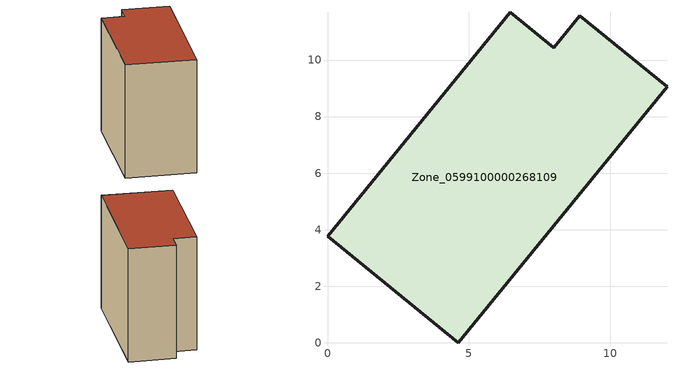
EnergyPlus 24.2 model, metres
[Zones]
Zone_0599100000268109
 floor ground (C_G): 0,3.76 6.47,11.69 8.01,10.44 8.93,11.56 12.01,9.05 4.62,0 z0
 wall outside (C_F): 6.47,11.69 0,3.76 4.62,0 12.01,9.05 8.93,11.56 8.01,10.44 6.47,11.69 z0:9.95
 roof outside (C_R): 12.01,9.05 8.93,11.56 8.01,10.44 6.47,11.69 0,3.76 4.62,0 z9.95
[BUILDING]
Pand.0599100000268109: North Axis=0; Terrain=City; Loads Convergence Tolerance Value=0.04; Temperature Convergence Tolerance Value=0.4; Solar Distribution=FullExterior; Maximum Number of Warmup Days=25; Minimum Number of Warmup Days=1
[Site:Location]
Rotterdam.The.Hague.AP_ZH_NLD Design_Conditions: Latitude=51.96; Longitude=4.45; Time Zone=1; Elevation=-4.5
[SITE:GROUNDTEMPERATURE:BUILDINGSURFACE]
18, 18, 18, 18, 18, 18, 18, 18, 18, 18, 18, 18
[MATERIAL] Thermal Absorptance=0.9; Solar Absorptance=0.7; Visible Absorptance=0.7
Name | Roughness | Thickness | Conductivity | Density | Specific Heat
G.TI.1946 | MediumSmooth | 0.15 | 1 | 540 | 1210
F.TI.1946 | Rough | 0.3 | 0.857143 | 1920 | 840
R.TI.1946 | MediumRough | 0.2 | 0.1 | 1500 | 1000
[CONSTRUCTION]
C_G: G.TI.1946
C_F: F.TI.1946
C_R: R.TI.1946
[ZONE]
Zone_0599100000268109: Type=1; Multiplier=1; Ceiling Height=Autocalculate; Volume=Autocalculate; Floor Area=autocalculate; Part of Total Floor Area=Yes
[ZONEINFILTRATION:DESIGNFLOWRATE]
Infil_Zone_0599100000268109: Zone or ZoneList or Space or SpaceList=Zone_0599100000268109; Schedule=AlwaysOn; Design Flow Rate Calculation Method=Flow/Area; Flow Rate per Floor Area=0.003; Constant Term Coefficient=1; Temperature Term Coefficient=0; Velocity Term Coefficient=0; Velocity Squared Term Coefficient=0
[HVACTEMPLATE:ZONE:IDEALLOADSAIRSYSTEM]
Zone_0599100000268109: Maximum Heating Supply Air Temperature=50; Minimum Cooling Supply Air Temperature=13; Maximum Heating Supply Air Humidity Ratio=0.0156; Minimum Cooling Supply Air Humidity Ratio=0.0077; Heating Limit=NoLimit; Cooling Limit=NoLimit; Dehumidification Control Type=ConstantSensibleHeatRatio; Cooling Sensible Heat Ratio=0.7; Dehumidification Setpoint=60; Humidification Control Type=None; Humidification Setpoint=30; Outdoor Air Method=None; Outdoor Air Flow Rate per Person=0.00944; Outdoor Air Flow Rate per Zone Floor Area=0; Outdoor Air Flow Rate per Zone=0; Demand Controlled Ventilation Type=None; Outdoor Air Economizer Type=NoEconomizer; Heat Recovery Type=None; Sensible Heat Recovery Effectiveness=0.7; Latent Heat Recovery Effectiveness=0.65
[ZONECONTROL:THERMOSTAT]
ThermostatControl_Zone_0599100000268109: Zone or ZoneList=Zone_0599100000268109; Control Type Schedule=DualSetpointControlType; Control 1=Thermostat_Zone_0599100000268109; Temperature Difference Between Cutout And Setpoint=0
[THERMOSTATSETPOINT:DUALSETPOINT]
Thermostat_Zone_0599100000268109: Heating Setpoint Temperature Schedule=HeatingSetpoint_Zone_0599100000268109; Cooling Setpoint Temperature Schedule=CoolingSetpoint_Zone_0599100000268109
[SCHEDULE:COMPACT]
HeatingSetpoint_Zone_0599100000268109: Through: 12/31, For: AllDays, Until: 24:00, 21
CoolingSetpoint_Zone_0599100000268109: Through: 12/31, For: AllDays, Until: 24:00, 24
DualSetpointControlType: Through: 12/31, For: AllDays, Until: 24:00, 4
AlwaysOn: Through: 12/31, For: AllDays, Until: 24:00, 1
